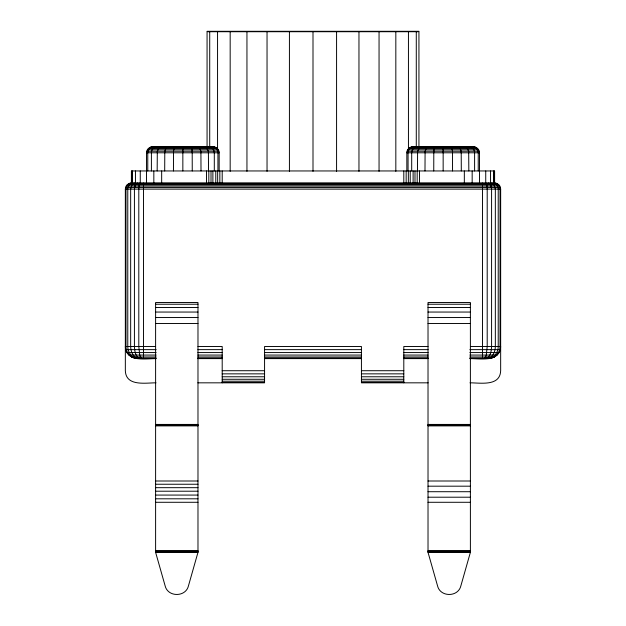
<?xml version="1.0" encoding="UTF-8"?>
<svg xmlns="http://www.w3.org/2000/svg" width="626" height="626" viewBox="0 0 626 626"><rect width="100%" height="100%" fill="white"/><g stroke="black" fill="none" stroke-linecap="round" stroke-linejoin="round"><path stroke-width="0.94" d="M155.999 382.83C145.701 382.799 125.896 386.657 125.341 370.717L125.341 189.115C125.317 185.875 128.158 183.042 131.397 183.058L494.603 183.058C497.842 183.042 500.683 185.875 500.659 189.115L500.659 370.717C500.104 386.657 480.298 382.799 470.001 382.83M146.531 183.058L146.531 152.791C146.507 149.551 149.34 146.719 152.58 146.742L213.114 146.742C216.353 146.719 219.194 149.551 219.17 152.791L219.17 170.953M406.83 170.953L406.83 152.791C406.806 149.551 409.647 146.719 412.886 146.742L473.42 146.742C476.66 146.719 479.493 149.551 479.469 152.791L479.469 183.058M469.868 358.612C480.189 358.549 500.096 362.501 500.659 346.507L470.392 346.507M197.98 552.328L188.442 585.905C185.75 597.314 167.846 597.314 165.147 585.905L155.608 552.328L155.608 302.53L197.98 302.53L197.98 552.328L155.608 552.328M470.392 552.328L460.853 585.905C458.154 597.314 440.25 597.314 437.558 585.905L428.02 552.328L428.02 302.53L470.392 302.53L470.392 552.328L428.02 552.328M175.014 146.742L174.231 147.548L173.504 151.226L173.449 170.953M140.365 183.058L139.262 184.834L138.8 189.115L138.8 346.507L139.723 355.067L140.365 356.992L141.938 358.612M435.32 146.742L434.53 147.548L433.802 151.226L433.748 170.953M484.062 358.612L485.635 356.992L486.277 355.067L487.2 346.507L487.2 189.115L486.738 184.834L485.635 183.058M167.713 146.742L166.203 147.548L164.794 151.226L164.693 170.953M137.446 183.058L135.31 184.834L134.418 189.115L134.418 346.507C134.645 350.881 135.357 357.446 140.474 358.612M428.02 146.742L426.502 147.548L425.093 151.226L424.991 170.953M485.526 358.612C490.643 357.446 491.355 350.881 491.582 346.507L491.582 189.115L490.69 184.834L488.554 183.058M161.445 146.742L159.309 147.548L157.314 151.226L157.165 170.953M134.942 183.058L131.914 184.834L130.662 189.115L130.662 346.507C130.646 351.663 133.377 358.205 139.222 358.612M421.752 146.742L419.608 147.548L417.612 151.226L417.464 170.953M486.778 358.612C492.623 358.205 495.354 351.663 495.338 346.507L495.338 189.115L494.086 184.834L491.058 183.058M156.641 146.742C153.526 146.789 151.351 149.864 151.398 152.791L151.398 170.953M133.017 183.058C129.911 183.113 127.735 186.18 127.774 189.115L127.774 346.507C127.696 352.368 132.047 358.518 138.26 358.612M416.939 146.742C413.833 146.789 411.658 149.864 411.697 152.791L411.697 170.953M487.74 358.612C493.953 358.518 498.304 352.368 498.226 346.507L498.226 189.115C498.265 186.18 496.089 183.113 492.983 183.058M153.613 146.742C150.404 146.734 147.736 149.63 147.767 152.791L147.767 170.953M131.804 183.058C128.604 183.05 125.928 185.953 125.959 189.115L125.959 346.507C125.904 352.829 131.241 358.628 137.657 358.612M413.911 146.742C410.711 146.734 408.035 149.63 408.066 152.791L408.066 170.953M488.343 358.612C494.759 358.628 500.096 352.829 500.041 346.507L500.041 189.115C500.072 185.953 497.396 183.05 494.196 183.058M207.065 31.3L418.935 31.3M151.015 146.946L214.687 146.946M411.313 146.946L474.985 146.946M149.551 147.548L216.142 147.548M409.858 147.548L476.449 147.548M148.299 148.511L217.394 148.511M408.606 148.511L477.701 148.511M147.337 149.77L218.357 149.77M407.643 149.77L478.663 149.77M146.734 151.226L218.967 151.226M407.033 151.226L479.266 151.226M146.531 152.791L219.17 152.791M406.83 152.791L479.469 152.791M129.825 183.269L496.175 183.269M128.369 183.872L497.631 183.872M127.117 184.834L498.883 184.834M126.155 186.086L499.845 186.086M125.544 187.55L500.456 187.55M125.341 189.115L500.659 189.115M155.608 304.236L197.98 304.236M428.02 304.236L470.392 304.236M155.608 307.499L197.98 307.499M428.02 307.499L470.392 307.499M155.608 312.053L197.98 312.053M428.02 312.053L470.392 312.053M155.608 317.538L197.98 317.538M428.02 317.538L470.392 317.538M155.608 323.501L197.98 323.501M428.02 323.501L470.392 323.501M155.608 346.507L125.341 346.507C125.904 362.501 145.811 358.549 156.132 358.612M197.98 346.507L222.199 346.507L222.199 382.83M428.02 346.507L403.801 346.507L403.801 382.83M125.756 349.637L156.132 349.637M197.91 349.637L222.199 349.637M264.571 349.637L361.429 349.637M403.801 349.637L428.09 349.637M469.868 349.637L500.244 349.637M126.961 352.563L156.132 352.563M197.91 352.563L222.199 352.563M264.571 352.563L361.429 352.563M403.801 352.563L428.09 352.563M469.868 352.563L499.039 352.563M128.886 355.067L156.132 355.067M197.91 355.067L222.199 355.067M264.571 355.067L361.429 355.067M403.801 355.067L428.09 355.067M469.868 355.067L497.114 355.067M131.397 356.992L156.132 356.992M197.91 356.992L222.199 356.992M264.571 356.992L361.429 356.992M403.801 356.992L428.09 356.992M469.868 356.992L494.603 356.992M134.316 358.197L156.132 358.197M197.91 358.197L222.199 358.197M264.571 358.197L361.429 358.197M403.801 358.197L428.09 358.197M469.868 358.197L491.684 358.197M264.571 358.408L361.429 358.408M197.847 358.612L222.199 358.612M264.571 358.612L361.429 358.612M403.801 358.612L428.153 358.612M222.199 370.717L264.571 370.717M361.429 370.717L403.801 370.717M222.199 373.855L264.571 373.855M361.429 373.855L403.801 373.855M222.199 376.774L264.571 376.774M361.429 376.774L403.801 376.774M222.199 379.278L264.571 379.278M361.429 379.278L403.801 379.278M222.199 381.203L264.571 381.203M361.429 381.203L403.801 381.203M222.199 382.416L264.571 382.416M361.429 382.416L403.801 382.416M197.847 382.83L264.571 382.83L264.571 346.507L361.429 346.507L361.429 382.83L428.153 382.83M155.608 424.428L197.98 424.428M428.02 424.428L470.392 424.428M155.608 424.929L197.98 424.929M428.02 424.929L470.392 424.929M155.608 425.422L197.98 425.422M428.02 425.422L470.392 425.422M155.608 425.883L197.98 425.883M428.02 425.883L470.392 425.883M155.608 481.003L197.98 481.003M428.02 481.003L470.392 481.003M155.608 484.242L197.98 484.242M428.02 486.183L470.392 486.183M155.608 487.677L197.98 487.677M155.608 491.207L197.98 491.207M428.02 491.715L470.392 491.715M155.608 495.072L197.98 495.072M428.02 497.208L470.392 497.208M155.608 498.805L197.98 498.805M155.608 502.287L197.98 502.287M428.02 502.287L470.392 502.287M155.608 550.739L197.98 550.739M428.02 550.739L470.392 550.739M155.608 551.24L197.98 551.24M428.02 551.24L470.392 551.24M155.608 551.772L197.98 551.772M428.02 551.772L470.392 551.772M472.387 146.742C475.596 146.734 478.264 149.63 478.233 152.791L478.233 170.953M212.089 146.742C215.289 146.734 217.965 149.63 217.934 152.791L217.934 170.953M469.359 146.742C472.473 146.789 474.649 149.864 474.602 152.791L474.602 170.953M209.061 146.742C212.167 146.789 214.342 149.864 214.303 152.791L214.303 170.953M464.555 146.742L466.691 147.548L468.686 151.226L468.835 170.953M204.248 146.742L206.392 147.548L208.388 151.226L208.536 170.953M458.287 146.742L459.797 147.548L461.205 151.226L461.307 170.953M197.98 146.742L199.498 147.548L200.907 151.226L201.009 170.953M450.986 146.742L451.769 147.548L452.496 151.226L452.551 170.953M190.68 146.742L191.47 147.548L192.198 151.226L192.252 170.953M494.603 183.058L494.603 170.953L131.397 170.953L131.397 183.058M494.297 170.953L494.297 183.058M493.578 170.953L493.578 183.058M490.549 170.953L490.549 183.058M485.737 170.953L485.737 183.058M482.497 183.058L482.497 358.612M472.168 170.953L472.168 183.058M464.335 170.953L464.335 183.058M443.153 146.742L443.153 170.953M419.53 170.953L419.53 183.058M418.935 146.938L418.935 31.723L207.065 31.723L207.065 146.938M417.182 170.953L417.182 183.058M416.282 31.723L416.282 146.938M414.991 170.953L414.991 183.058M413.113 170.953L413.113 183.058M410.226 170.953L410.226 183.058M408.442 31.723L408.442 149.864M408.34 170.953L408.34 183.058M406.157 170.953L406.157 183.058M403.801 170.953L403.801 183.058M395.828 31.723L395.828 171.344M379.051 31.723L379.051 171.344M358.964 31.723L358.964 171.344M336.577 31.723L336.577 171.344M313 31.723L313 171.344M289.423 31.723L289.423 171.344M267.036 31.723L267.036 171.344M246.949 31.723L246.949 171.344M230.172 31.723L230.172 171.344M222.199 170.953L222.199 183.058M219.843 170.953L219.843 183.058M217.66 170.953L217.66 183.058M217.558 31.723L217.558 149.864M215.774 170.953L215.774 183.058M212.887 170.953L212.887 183.058M211.009 170.953L211.009 183.058M209.718 31.723L209.718 146.938M208.818 170.953L208.818 183.058M206.47 170.953L206.47 183.058M182.847 146.742L182.847 170.953M161.665 170.953L161.665 183.058M153.832 170.953L153.832 183.058M143.503 183.058L143.503 358.612M140.263 170.953L140.263 183.058M135.451 170.953L135.451 183.058M132.422 170.953L132.422 183.058M131.703 170.953L131.703 183.058"/></g></svg>
